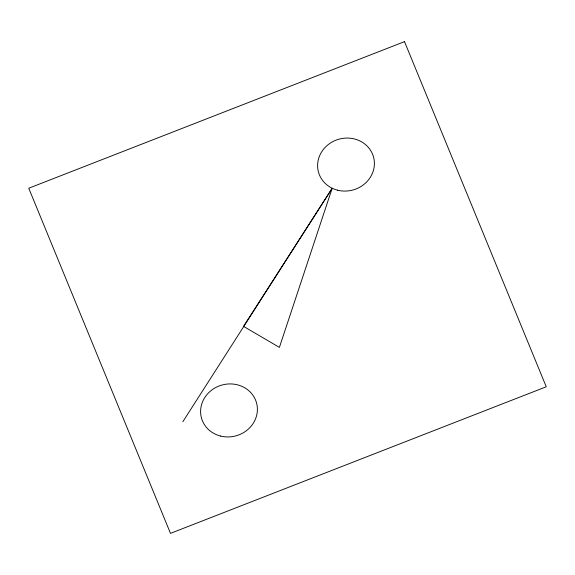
<?xml version="1.0" encoding="UTF-8"?>
<svg xmlns="http://www.w3.org/2000/svg" width="575" height="575" viewBox="0 0 575 575"><rect width="100%" height="100%" fill="white"/><g stroke="black" fill="none" stroke-linecap="round" stroke-linejoin="round"><path stroke-width="0.86" d="M332.149 188.327L279.4 347.386L243.513 326.356L332.149 188.327L182.8 421.784M404.505 41.637L28.75 188.226L170.495 533.363L546.25 386.774L404.505 41.637M220.448 436.022A28.542 26.349 -15.4 0 0 256.723 403.643A28.542 26.349 -15.4 0 0 209.818 391.632A28.542 26.349 -15.4 0 0 220.448 436.022M337.453 190.16A28.549 26.357 -15.4 0 0 373.728 157.78A28.549 26.357 -15.4 0 0 326.823 145.763A28.549 26.357 -15.4 0 0 337.453 190.16"/></g></svg>
